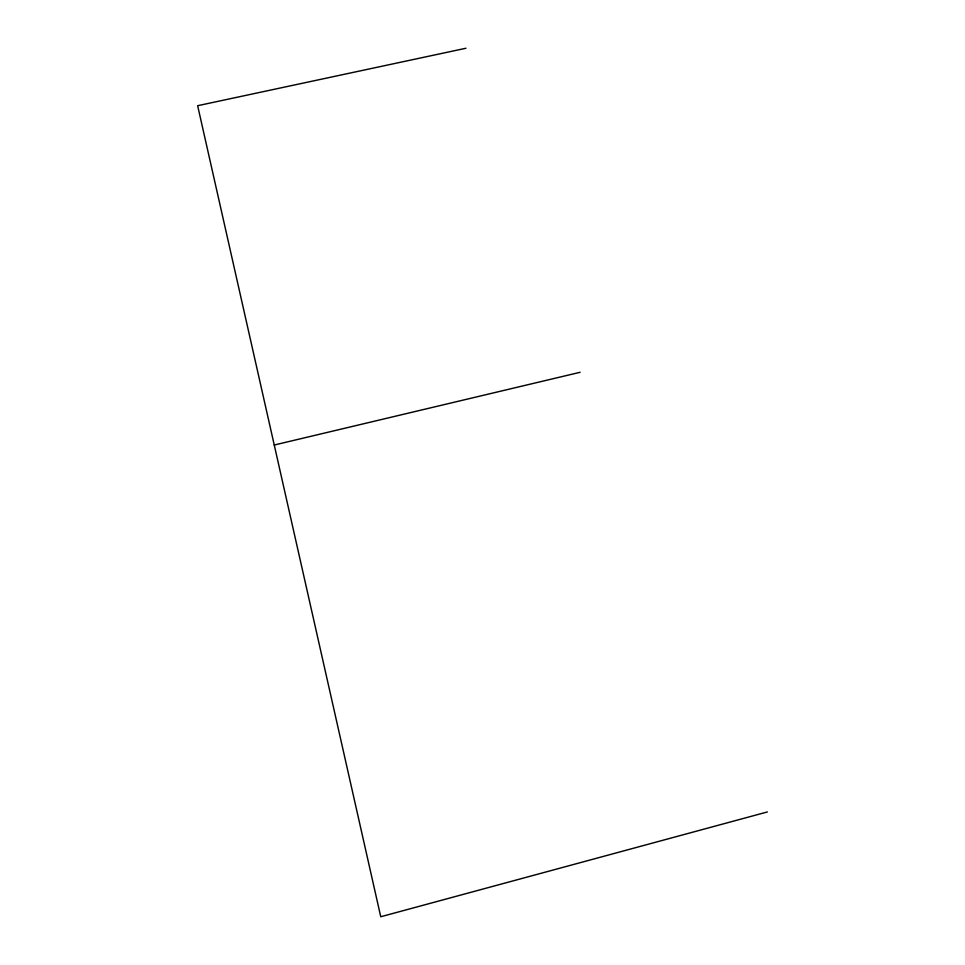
<?xml version="1.0" encoding="UTF-8"?>
<svg xmlns="http://www.w3.org/2000/svg" width="965" height="965" viewBox="0 0 965 965"><rect width="100%" height="100%" fill="white"/><g stroke="black" fill="none" stroke-linecap="round" stroke-linejoin="round"><path stroke-width="1.45" d="M767.356 811.951L380.753 916.75L197.644 105.704L465.962 48.25M274.253 445.022L580.146 372.285"/></g></svg>
